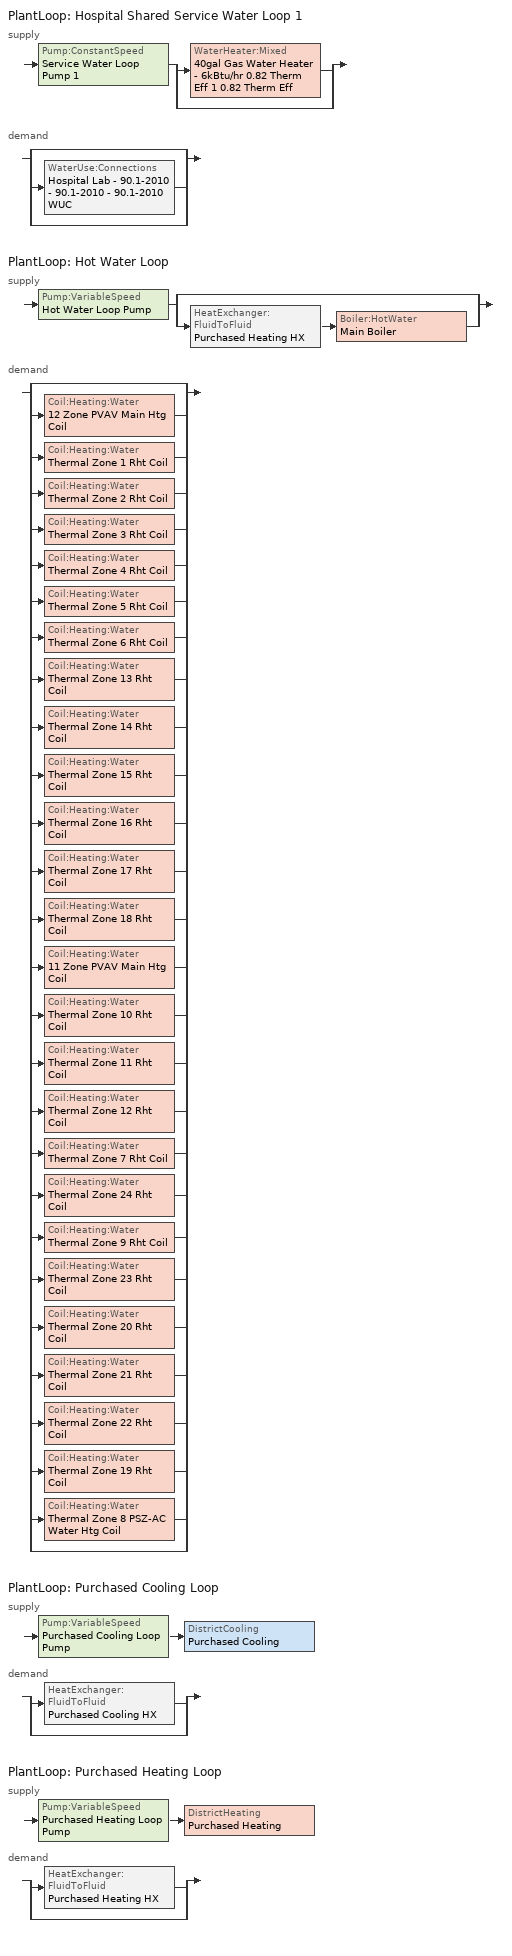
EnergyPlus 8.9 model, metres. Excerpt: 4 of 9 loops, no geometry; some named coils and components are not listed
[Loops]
PlantLoop 'Hospital Shared Service Water Loop 1'
 supply: Pump:ConstantSpeed 'Service Water Loop Pump 1' > split
  | WaterHeater:Mixed '40gal Gas Water Heater - 6kBtu/hr 0.82 Therm Eff 1 0.82 Therm Eff'
  | bypass
 demand: split
  | bypass
  | WaterUse:Connections 'Hospital Lab - 90.1-2010 - 90.1-2010 - 90.1-2010 WUC'
  | bypass
PlantLoop 'Hot Water Loop'
 supply: Pump:VariableSpeed 'Hot Water Loop Pump' > split
  | bypass
  | HeatExchanger:FluidToFluid 'Purchased Heating HX' > Boiler:HotWater 'Main Boiler'
 demand: split
  | bypass
  | Coil:Heating:Water '12 Zone PVAV Main Htg Coil'
  | Coil:Heating:Water 'Thermal Zone 1 Rht Coil'
  | Coil:Heating:Water 'Thermal Zone 2 Rht Coil'
  | Coil:Heating:Water 'Thermal Zone 3 Rht Coil'
  | Coil:Heating:Water 'Thermal Zone 4 Rht Coil'
  | Coil:Heating:Water 'Thermal Zone 5 Rht Coil'
  | Coil:Heating:Water 'Thermal Zone 6 Rht Coil'
  | Coil:Heating:Water 'Thermal Zone 13 Rht Coil'
  | Coil:Heating:Water 'Thermal Zone 14 Rht Coil'
  | Coil:Heating:Water 'Thermal Zone 15 Rht Coil'
  | Coil:Heating:Water 'Thermal Zone 16 Rht Coil'
  | Coil:Heating:Water 'Thermal Zone 17 Rht Coil'
  | Coil:Heating:Water 'Thermal Zone 18 Rht Coil'
  | Coil:Heating:Water '11 Zone PVAV Main Htg Coil'
  | Coil:Heating:Water 'Thermal Zone 10 Rht Coil'
  | Coil:Heating:Water 'Thermal Zone 11 Rht Coil'
  | Coil:Heating:Water 'Thermal Zone 12 Rht Coil'
  | Coil:Heating:Water 'Thermal Zone 7 Rht Coil'
  | Coil:Heating:Water 'Thermal Zone 24 Rht Coil'
  | Coil:Heating:Water 'Thermal Zone 9 Rht Coil'
  | Coil:Heating:Water 'Thermal Zone 23 Rht Coil'
  | Coil:Heating:Water 'Thermal Zone 20 Rht Coil'
  | Coil:Heating:Water 'Thermal Zone 21 Rht Coil'
  | Coil:Heating:Water 'Thermal Zone 22 Rht Coil'
  | Coil:Heating:Water 'Thermal Zone 19 Rht Coil'
  | Coil:Heating:Water 'Thermal Zone 8 PSZ-AC Water Htg Coil'
  | bypass
PlantLoop 'Purchased Cooling Loop'
 supply: Pump:VariableSpeed 'Purchased Cooling Loop Pump' > DistrictCooling 'Purchased Cooling'
 demand: split
  | HeatExchanger:FluidToFluid 'Purchased Cooling HX'
  | bypass
PlantLoop 'Purchased Heating Loop'
 supply: Pump:VariableSpeed 'Purchased Heating Loop Pump' > DistrictHeating 'Purchased Heating'
 demand: split
  | HeatExchanger:FluidToFluid 'Purchased Heating HX'
  | bypass
[Sizing:Plant] Sizing Option=NonCoincident; Zone Timesteps in Averaging Window=1; Coincident Sizing Factor Mode=None
Name | Loop Type | Design Loop Exit Temperature {C} | Loop Design Temperature Difference {deltaC}
Hospital Shared Service Water Loop 1 | Heating | 60 | 5
Hot Water Loop | Heating | 82.2222 | 11.1111
Purchased Cooling Loop | Cooling | 82 | 11
Purchased Heating Loop | Heating | 82 | 11
[Coil:Heating:Water] Availability Schedule=Always On Discrete; U-Factor Times Area Value {W/K}=Autosize; Maximum Water Flow Rate {m3/s}=Autosize; Performance Input Method=UFactorTimesAreaAndDesignWaterFlowRate; Rated Capacity {W}=Autosize; Rated Inlet Water Temperature {C}=82.2222; Rated Inlet Air Temperature {C}=12.7778; Rated Outlet Water Temperature {C}=71.1111; Rated Outlet Air Temperature {C}=50; Rated Ratio for Air and Water Convection=0.5
Thermal Zone 1 Rht Coil; Thermal Zone 10 Rht Coil; Thermal Zone 11 Rht Coil; Thermal Zone 12 Rht Coil; Thermal Zone 13 Rht Coil; Thermal Zone 14 Rht Coil; Thermal Zone 15 Rht Coil; Thermal Zone 16 Rht Coil; Thermal Zone 17 Rht Coil; Thermal Zone 18 Rht Coil; Thermal Zone 19 Rht Coil; Thermal Zone 2 Rht Coil; Thermal Zone 20 Rht Coil; Thermal Zone 21 Rht Coil; Thermal Zone 22 Rht Coil; Thermal Zone 23 Rht Coil; Thermal Zone 24 Rht Coil; Thermal Zone 3 Rht Coil; Thermal Zone 4 Rht Coil; Thermal Zone 5 Rht Coil; Thermal Zone 6 Rht Coil; Thermal Zone 7 Rht Coil; Thermal Zone 9 Rht Coil
[Pump:VariableSpeed] Design Maximum Flow Rate {m3/s}=Autosize; Design Power Consumption {W}=Autosize; Fraction of Motor Inefficiencies to Fluid Stream=0; Coefficient 1 of the Part Load Performance Curve=0; Coefficient 2 of the Part Load Performance Curve=1; Coefficient 3 of the Part Load Performance Curve=0; Coefficient 4 of the Part Load Performance Curve=0; Design Minimum Flow Rate {m3/s}=0; Skin Loss Radiative Fraction=0.5; Design Power Sizing Method=PowerPerFlowPerPressure; Design Electric Power per Unit Flow Rate {W/(m3/s)}=348701.1; Design Shaft Power per Unit Flow Rate per Unit Head {W/((m3/s)-Pa)}=1.28205; Design Minimum Flow Rate Fraction=0
Name | Design Pump Head {Pa} | Motor Efficiency | Pump Control Type
Hot Water Loop Pump | 179344 | 0.865 | Intermittent
Purchased Cooling Loop Pump; Purchased Heating Loop Pump | 179352 | 0.9 | Continuous
[Pump:ConstantSpeed]
Service Water Loop Pump 1: Design Flow Rate {m3/s}=Autosize; Design Pump Head {Pa}=29890.7; Design Power Consumption {W}=Autosize; Motor Efficiency=0.855; Fraction of Motor Inefficiencies to Fluid Stream=0; Pump Control Type=Intermittent; Design Power Sizing Method=PowerPerFlowPerPressure; Design Electric Power per Unit Flow Rate {W/(m3/s)}=348701.1; Design Shaft Power per Unit Flow Rate per Unit Head {W/((m3/s)-Pa)}=1.28205
[Boiler:HotWater]
Main Boiler: Fuel Type=Electricity; Nominal Capacity {W}=Autosize; Nominal Thermal Efficiency=1; Efficiency Curve Temperature Evaluation Variable=LeavingBoiler; Normalized Boiler Efficiency Curve=Boiler Efficiency; Design Water Outlet Temperature {C}=82; Design Water Flow Rate {m3/s}=Autosize; Minimum Part Load Ratio=0; Maximum Part Load Ratio=1; Optimum Part Load Ratio=1; Water Outlet Upper Temperature Limit {C}=99; Boiler Flow Mode=NotModulated; Parasitic Electric Load {W}=0; Sizing Factor=1
[DistrictCooling]
Purchased Cooling: Nominal Capacity {W}=Autosize
[DistrictHeating]
Purchased Heating: Nominal Capacity {W}=Autosize
[HeatExchanger:FluidToFluid]
Purchased Heating HX: Loop Demand Side Design Flow Rate {m3/s}=Autosize; Loop Supply Side Design Flow Rate {m3/s}=Autosize; Heat Exchange Model Type=CounterFlow; Heat Exchanger U-Factor Times Area Value {W/K}=Autosize; Control Type=HeatingSetpointModulated; Minimum Temperature Difference to Activate Heat Exchanger {deltaC}=0.01; Heat Transfer Metering End Use Type=LoopToLoop; Component Override Cooling Control Temperature Mode=Loop; Sizing Factor=1; Operation Minimum Temperature Limit {C}=0; Operation Maximum Temperature Limit {C}=100
[WaterHeater:Mixed]
40gal Gas Water Heater - 6kBtu/hr 0.82 Therm Eff 1 0.82 Therm Eff: Tank Volume {m3}=0.151416; Setpoint Temperature Schedule=Service Water Loop Temp - 140F 1; Deadband Temperature Difference {deltaC}=2; Maximum Temperature Limit {C}=82.2222; Heater Control Type=Cycle; Heater Maximum Capacity {W}=1828.14; Heater Ignition Minimum Flow Rate {m3/s}=0; Heater Ignition Delay {s}=0; Heater Fuel Type=Electricity; Heater Thermal Efficiency=1; Off Cycle Parasitic Fuel Consumption Rate {W}=0; Off Cycle Parasitic Fuel Type=Electricity; Off Cycle Parasitic Heat Fraction to Tank=0.8; On Cycle Parasitic Fuel Consumption Rate {W}=0; On Cycle Parasitic Fuel Type=Electricity; On Cycle Parasitic Heat Fraction to Tank=0; Ambient Temperature Indicator=Schedule; Ambient Temperature Schedule=Water Heater Ambient Temp Schedule - 70F 1; Off Cycle Loss Coefficient to Ambient Temperature {W/K}=0.513229; Off Cycle Loss Fraction to Zone=1; On Cycle Loss Coefficient to Ambient Temperature {W/K}=0.513229; On Cycle Loss Fraction to Zone=1; Use Side Effectiveness=1; Source Side Effectiveness=1; Use Side Design Flow Rate {m3/s}=Autosize; Source Side Design Flow Rate {m3/s}=Autosize; Indirect Water Heating Recovery Time {hr}=1.5; Source Side Flow Control Mode=IndirectHeatPrimarySetpoint
[PlantLoop] Fluid Type=Water; Maximum Loop Flow Rate {m3/s}=Autosize; Minimum Loop Flow Rate {m3/s}=0; Plant Loop Volume {m3}=Autocalculate; Load Distribution Scheme=Optimal; Plant Loop Demand Calculation Scheme=SingleSetpoint
Name | Plant Equipment Operation Scheme | Maximum Loop Temperature {C} | Minimum Loop Temperature {C}
Hospital Shared Service Water Loop 1 | Hospital Shared Service Water Loop 1 Operation Schemes | 60 | 10
Hot Water Loop | Hot Water Loop Operation Schemes | 100 | 10
Purchased Cooling Loop | Purchased Cooling Loop Operation Schemes | 100 | 0
Purchased Heating Loop | Purchased Heating Loop Operation Schemes | 100 | 0
[PlantEquipmentList]
Hospital Shared Service Water Loop 1 Heating Equipment List: 40gal Gas Water Heater - 6kBtu/hr 0.82 Therm Eff 1 0.82 Therm Eff
Hot Water Loop Heating Equipment List: Purchased Heating HX, Main Boiler
Purchased Cooling Loop Cooling Equipment List: Purchased Cooling
Purchased Heating Loop Heating Equipment List: Purchased Heating
[PlantEquipmentOperation:CoolingLoad]
Purchased Cooling Loop Cooling Operation Scheme: Load Range 1 Lower Limit {W}=0; Load Range 1 Upper Limit {W}=1000000000; Range 1 Equipment List=Purchased Cooling Loop Cooling Equipment List
[PlantEquipmentOperation:HeatingLoad] Load Range 1 Lower Limit {W}=0; Load Range 1 Upper Limit {W}=1000000000
Name | Range 1 Equipment List
Hospital Shared Service Water Loop 1 Heating Operation Scheme | Hospital Shared Service Water Loop 1 Heating Equipment List
Hot Water Loop Heating Operation Scheme | Hot Water Loop Heating Equipment List
Purchased Heating Loop Heating Operation Scheme | Purchased Heating Loop Heating Equipment List
[PlantEquipmentOperationSchemes] Control Scheme 1 Schedule=Always On Discrete
Name | Control Scheme 1
Hospital Shared Service Water Loop 1 Operation Schemes | Hospital Shared Service Water Loop 1 Heating Operation Scheme
Hot Water Loop Operation Schemes | Hot Water Loop Heating Operation Scheme
Purchased Cooling Loop Operation Schemes | Purchased Cooling Loop Cooling Operation Scheme
Purchased Heating Loop Operation Schemes | Purchased Heating Loop Heating Operation Scheme
[SetpointManager:Scheduled] Control Variable=Temperature
Name | Schedule | Setpoint Node or NodeList
Service hot water setpoint manager 1 | Service Water Loop Temp - 140F 1
Hot water loop setpoint manager | Hot Water Loop Temp - 180F | Hot Water Loop Setpoint Node
Purchased Cooling Loop Setpoint Manager | Purchased Cooling Loop Setpoint Schedule | Purchased Cooling Loop Setpoint Node
Purchased Heating Loop Setpoint Manager | Purchased Heating Loop Setpoint Schedule | Purchased Heating Loop Setpoint Node
[WaterUse:Equipment]
Hospital Lab - 90.1-2010 - 90.1-2010 - 90.1-2010 SWH: Peak Flow Rate {m3/s}=7.61805e-06; Flow Rate Fraction Schedule=Hospital BLDG_SWH_SCH; Target Temperature Schedule=49.0 C 1; Sensible Fraction Schedule=0.2 Fraction 1; Latent Fraction Schedule=0.05 Fraction 1
[WaterUse:Connections]
Hospital Lab - 90.1-2010 - 90.1-2010 - 90.1-2010 WUC: Water Use Equipment 1=Hospital Lab - 90.1-2010 - 90.1-2010 - 90.1-2010 SWH
[Schedule:Day:Interval]
0.05 Fraction Default 1; 0.2 Fraction Default 1: No, 24:00, 0.2
49.0 C Default 1: No, 24:00, 49
Chilled Water Loop Temp - 44F Default 1: No, 24:00, 6.66667
Hospital BLDG_SWH_SCH Default: No, 08:00, 0, 16:00, 0.01, 24:00, 0
Hospital BLDG_SWH_SCH SmrDsn|Wkdy Day; Hospital BLDG_SWH_SCH Summer Design Day: No, 07:00, 0, 08:00, 0.17, 09:00, 0.58, 10:00, 0.66, 11:00, 0.78, 12:00, 0.82, 13:00, 0.71, 14:00, 0.82, 15:00, 0.78, 16:00, 0.74, 17:00, 0.63, 18:00, 0.41, 21:00, 0.18, 22:00, 0.1, 24:00, 0
Hospital BLDG_SWH_SCH Winter Design Day; Hospital BLDG_SWH_SCH WntrDsn|Sat Day: No, 07:00, 0, 08:00, 0.01, 09:00, 0.2, 10:00, 0.28, 12:00, 0.3, 14:00, 0.24, 17:00, 0.23, 19:00, 0.1, 24:00, 0
Hot Water Loop Temp - 180F Default; Hot Water Loop Temp - 180F Default 1: No, 24:00, 82.2222
Service Water Loop Temp - 140F Default 1: No, 24:00, 60
Water Heater Ambient Temp Schedule - 70F Default 1: No, 24:00, 21.1111
[Schedule:Week:Daily]
Schedule:Week:Daily {52263506-0388-4e68-8dca-bb5966ce0197}: 0.05 Fraction Default 1, 0.05 Fraction Default 1, 0.05 Fraction Default 1, 0.05 Fraction Default 1, 0.05 Fraction Default 1, 0.05 Fraction Default 1, 0.05 Fraction Default 1, 0.05 Fraction Default 1, 0.05 Fraction Default 1, 0.05 Fraction Default 1, 0.05 Fraction Default 1, 0.05 Fraction Default 1
Schedule:Week:Daily {caab496c-cef1-47f9-87c3-05d7be3fffc2}: 0.2 Fraction Default 1, 0.2 Fraction Default 1, 0.2 Fraction Default 1, 0.2 Fraction Default 1, 0.2 Fraction Default 1, 0.2 Fraction Default 1, 0.2 Fraction Default 1, 0.2 Fraction Default 1, 0.2 Fraction Default 1, 0.2 Fraction Default 1, 0.2 Fraction Default 1, 0.2 Fraction Default 1
Schedule:Week:Daily {39457ebf-95b8-41be-ac51-6ff56fd2f24e}: 49.0 C Default 1, 49.0 C Default 1, 49.0 C Default 1, 49.0 C Default 1, 49.0 C Default 1, 49.0 C Default 1, 49.0 C Default 1, 49.0 C Default 1, 49.0 C Default 1, 49.0 C Default 1, 49.0 C Default 1, 49.0 C Default 1
Schedule:Week:Daily {e24e7d23-eaa2-4277-820d-f8a806c5d200}: Hospital BLDG_SWH_SCH Default, Hospital BLDG_SWH_SCH SmrDsn|Wkdy Day, Hospital BLDG_SWH_SCH SmrDsn|Wkdy Day, Hospital BLDG_SWH_SCH SmrDsn|Wkdy Day, Hospital BLDG_SWH_SCH SmrDsn|Wkdy Day, Hospital BLDG_SWH_SCH SmrDsn|Wkdy Day, Hospital BLDG_SWH_SCH WntrDsn|Sat Day, Hospital BLDG_SWH_SCH Default, Hospital BLDG_SWH_SCH Summer Design Day, Hospital BLDG_SWH_SCH Winter Design Day, Hospital BLDG_SWH_SCH Default, Hospital BLDG_SWH_SCH Default
Schedule:Week:Daily {56f33556-0eed-42e7-a773-68571f904fdc}: Hot Water Loop Temp - 180F Default, Hot Water Loop Temp - 180F Default, Hot Water Loop Temp - 180F Default, Hot Water Loop Temp - 180F Default, Hot Water Loop Temp - 180F Default, Hot Water Loop Temp - 180F Default, Hot Water Loop Temp - 180F Default, Hot Water Loop Temp - 180F Default, Hot Water Loop Temp - 180F Default, Hot Water Loop Temp - 180F Default, Hot Water Loop Temp - 180F Default, Hot Water Loop Temp - 180F Default
Schedule:Week:Daily {1f4dc9bf-0794-4864-9153-30cdfa45e82c}: Chilled Water Loop Temp - 44F Default 1, Chilled Water Loop Temp - 44F Default 1, Chilled Water Loop Temp - 44F Default 1, Chilled Water Loop Temp - 44F Default 1, Chilled Water Loop Temp - 44F Default 1, Chilled Water Loop Temp - 44F Default 1, Chilled Water Loop Temp - 44F Default 1, Chilled Water Loop Temp - 44F Default 1, Chilled Water Loop Temp - 44F Default 1, Chilled Water Loop Temp - 44F Default 1, Chilled Water Loop Temp - 44F Default 1, Chilled Water Loop Temp - 44F Default 1
Schedule:Week:Daily {3584139a-0e5d-4e69-9753-1d4f091a8f9d}: Hot Water Loop Temp - 180F Default 1, Hot Water Loop Temp - 180F Default 1, Hot Water Loop Temp - 180F Default 1, Hot Water Loop Temp - 180F Default 1, Hot Water Loop Temp - 180F Default 1, Hot Water Loop Temp - 180F Default 1, Hot Water Loop Temp - 180F Default 1, Hot Water Loop Temp - 180F Default 1, Hot Water Loop Temp - 180F Default 1, Hot Water Loop Temp - 180F Default 1, Hot Water Loop Temp - 180F Default 1, Hot Water Loop Temp - 180F Default 1
Schedule:Week:Daily {1a832877-cc88-4559-9a3e-f1b1abddedba}: Service Water Loop Temp - 140F Default 1, Service Water Loop Temp - 140F Default 1, Service Water Loop Temp - 140F Default 1, Service Water Loop Temp - 140F Default 1, Service Water Loop Temp - 140F Default 1, Service Water Loop Temp - 140F Default 1, Service Water Loop Temp - 140F Default 1, Service Water Loop Temp - 140F Default 1, Service Water Loop Temp - 140F Default 1, Service Water Loop Temp - 140F Default 1, Service Water Loop Temp - 140F Default 1, Service Water Loop Temp - 140F Default 1
Schedule:Week:Daily {cbe5379a-bacc-46df-b003-9a5b53f012c1}: Water Heater Ambient Temp Schedule - 70F Default 1, Water Heater Ambient Temp Schedule - 70F Default 1, Water Heater Ambient Temp Schedule - 70F Default 1, Water Heater Ambient Temp Schedule - 70F Default 1, Water Heater Ambient Temp Schedule - 70F Default 1, Water Heater Ambient Temp Schedule - 70F Default 1, Water Heater Ambient Temp Schedule - 70F Default 1, Water Heater Ambient Temp Schedule - 70F Default 1, Water Heater Ambient Temp Schedule - 70F Default 1, Water Heater Ambient Temp Schedule - 70F Default 1, Water Heater Ambient Temp Schedule - 70F Default 1, Water Heater Ambient Temp Schedule - 70F Default 1
[Schedule:Year]
0.05 Fraction 1: Schedule:Week:Daily {52263506-0388-4e68-8dca-bb5966ce0197}, 1, 1, 12, 31
0.2 Fraction 1: Schedule:Week:Daily {caab496c-cef1-47f9-87c3-05d7be3fffc2}, 1, 1, 12, 31
49.0 C 1: Schedule:Week:Daily {39457ebf-95b8-41be-ac51-6ff56fd2f24e}, 1, 1, 12, 31
Hospital BLDG_SWH_SCH: Schedule:Week:Daily {e24e7d23-eaa2-4277-820d-f8a806c5d200}, 1, 1, 12, 31
Hot Water Loop Temp - 180F: Schedule:Week:Daily {56f33556-0eed-42e7-a773-68571f904fdc}, 1, 1, 12, 31
Purchased Cooling Loop Setpoint Schedule: Schedule:Week:Daily {1f4dc9bf-0794-4864-9153-30cdfa45e82c}, 1, 1, 12, 31
Purchased Heating Loop Setpoint Schedule: Schedule:Week:Daily {3584139a-0e5d-4e69-9753-1d4f091a8f9d}, 1, 1, 12, 31
Service Water Loop Temp - 140F 1: Schedule:Week:Daily {1a832877-cc88-4559-9a3e-f1b1abddedba}, 1, 1, 12, 31
Water Heater Ambient Temp Schedule - 70F 1: Schedule:Week:Daily {cbe5379a-bacc-46df-b003-9a5b53f012c1}, 1, 1, 12, 31
[Schedule:Constant]
Always On Discrete: Hourly Value=1
[Curve:Biquadratic]
Boiler Efficiency: Coefficient1 Constant=1; Coefficient2 x=0; Coefficient3 x**2=0; Coefficient4 y=0; Coefficient5 y**2=0; Coefficient6 x*y=0; Minimum Value of x=0; Maximum Value of x=1; Minimum Value of y=0; Maximum Value of y=1
